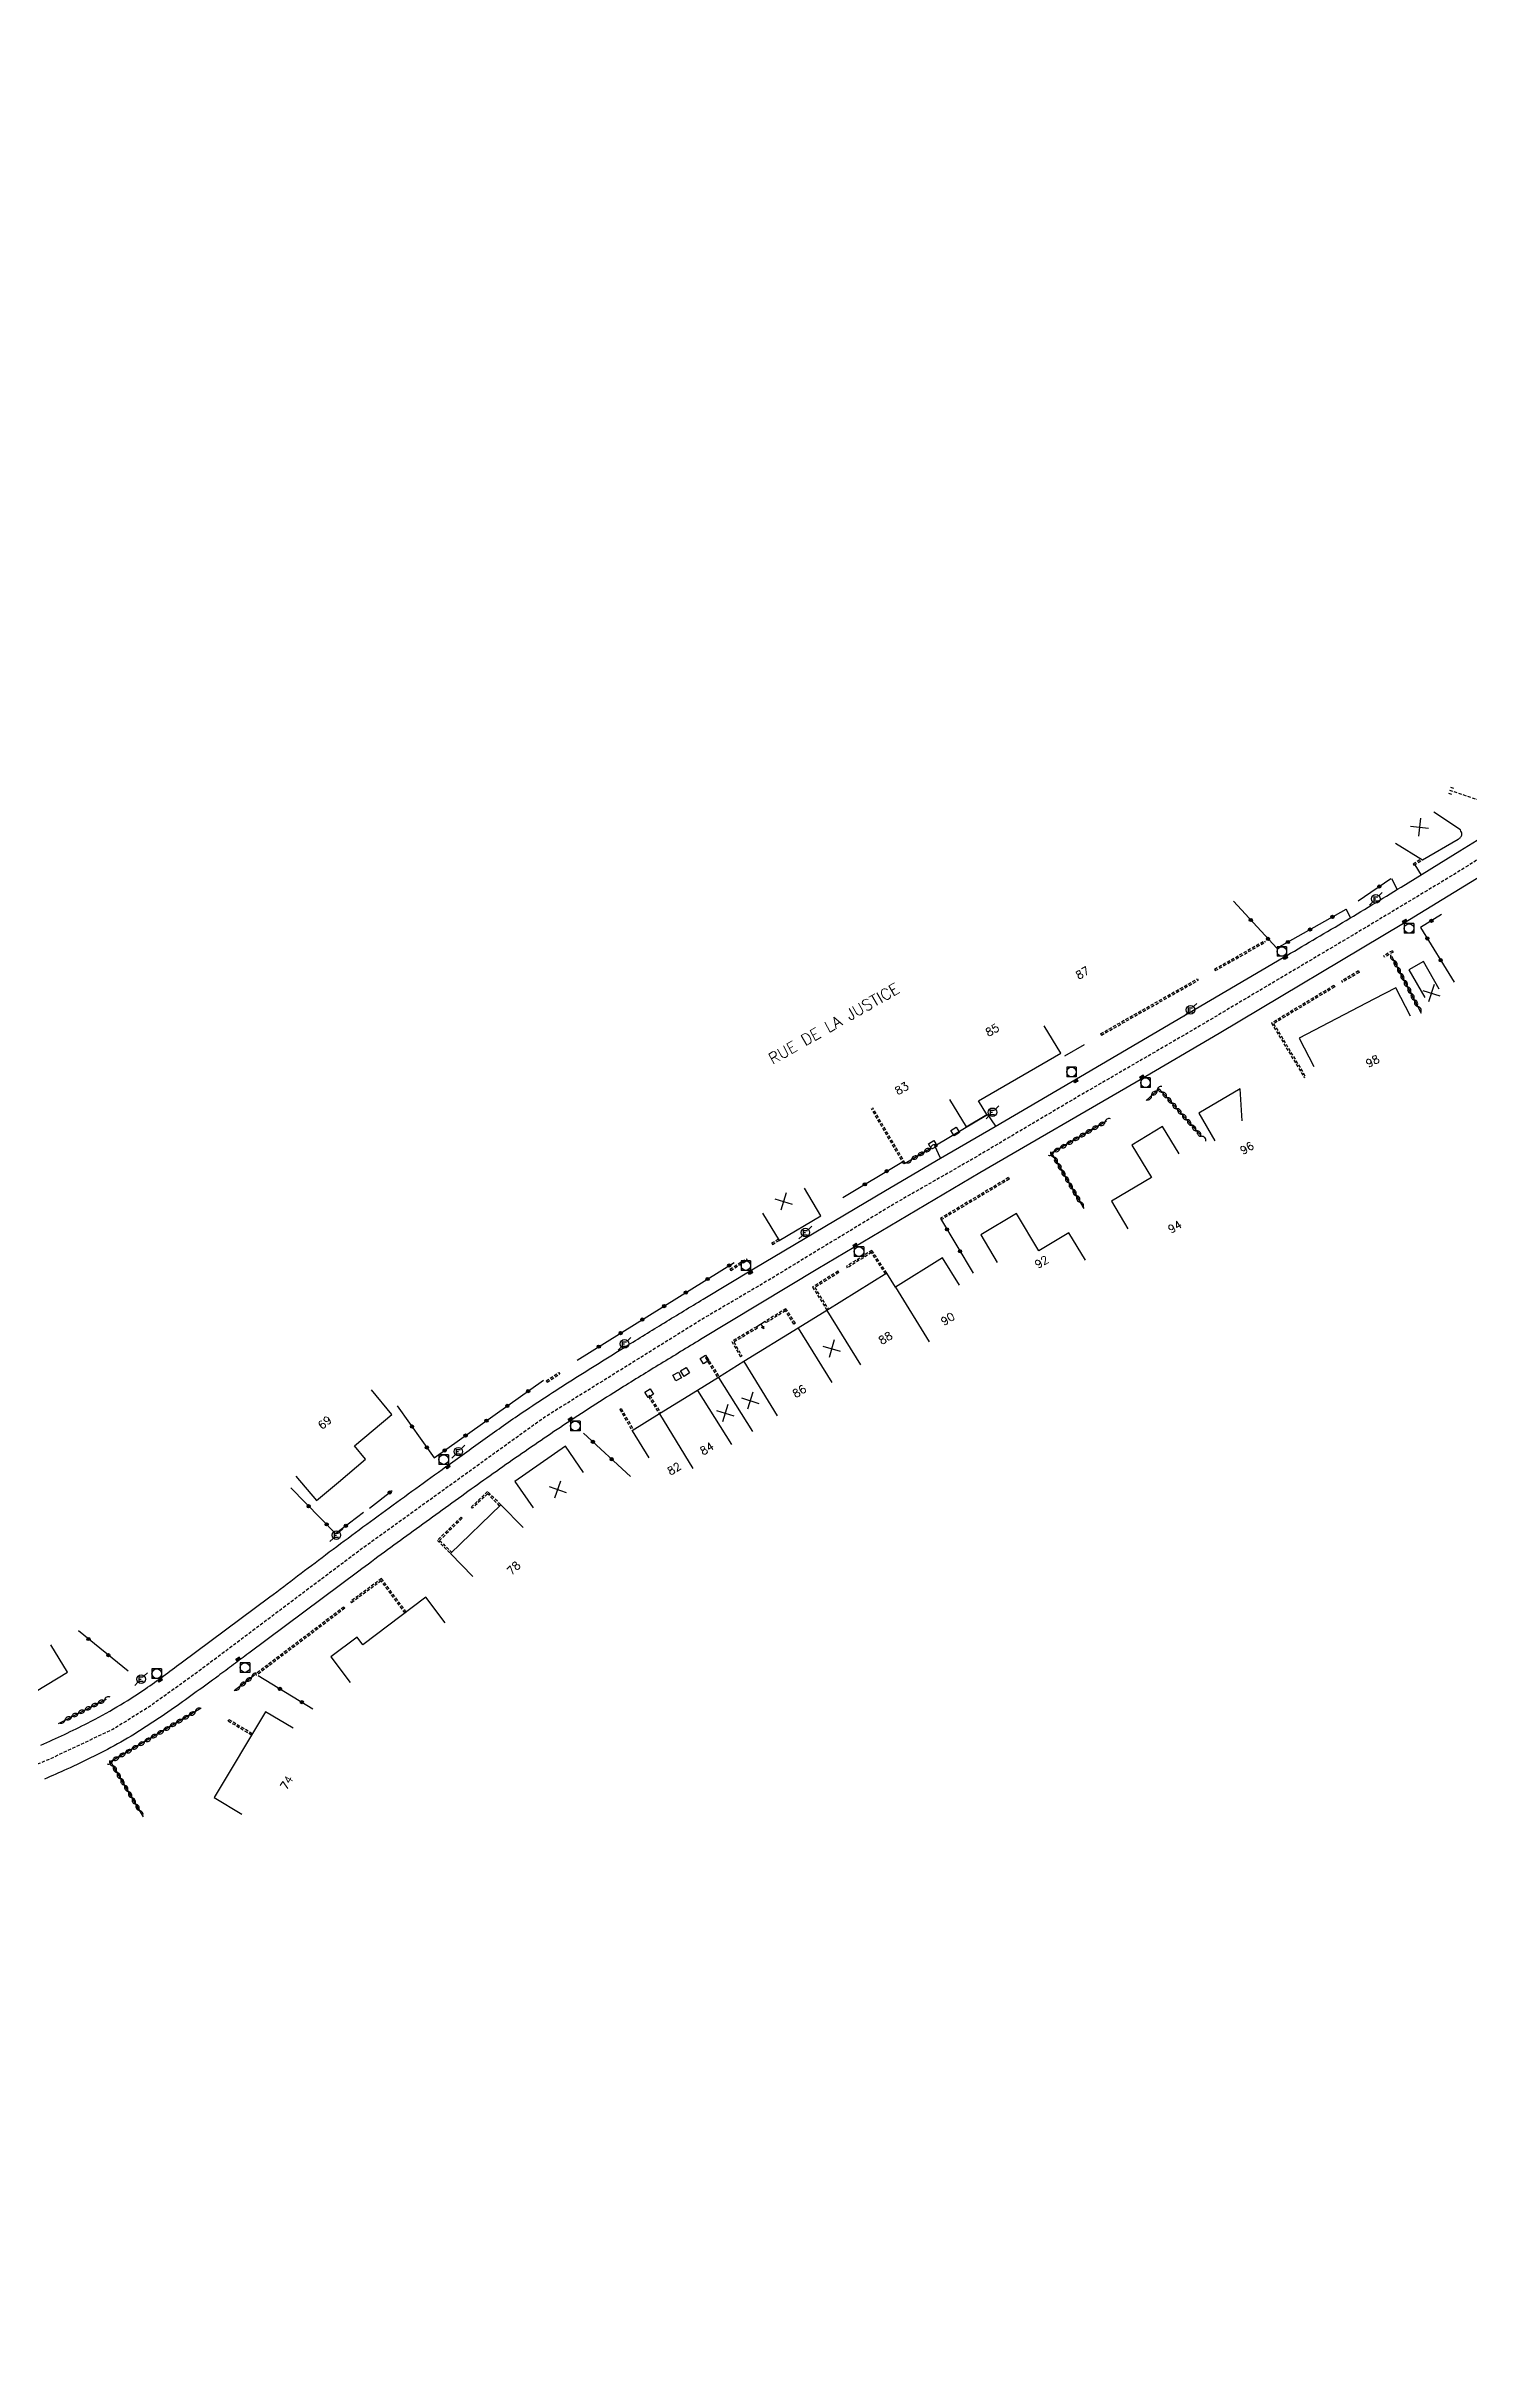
# Model space of a CAD drawing. Header units: millimetres. Extents: x 109000 to 110000, y 146999 to 148000.
# Drawn here: x 109572.7 to 109795.1, y 147582.3 to 147944 of the extents above; entities that cross this region are included whole.
import ezdxf
from ezdxf.enums import TextEntityAlignment as Align

# ---------------------------------------------------------------- set-up
doc = ezdxf.new("R2010")
doc.units = ezdxf.units.MM
doc.linetypes.add('DASHED', pattern=[0.75, 0.5, -0.25])
doc.layers.get('0').update_dxf_attribs({"linetype": 'CONTINUOUS'})
for name, color, linetype in [('W0001', 6, 'DASHED'), ('W0008', 7, 'CONTINUOUS'), ('W0100', 7, 'CONTINUOUS'), ('W0112', 1, 'DASHED'), ('W0220', 5, 'DASHED'), ('W0310', 3, 'CONTINUOUS'), ('W0322', 7, 'CONTINUOUS'), ('W0400', 7, 'CONTINUOUS'), ('W0420', 7, 'CONTINUOUS'), ('W0471', 7, 'CONTINUOUS'), ('W0989', 7, 'CONTINUOUS'), ('W0991', 7, 'CONTINUOUS'), ('W1102', 7, 'CONTINUOUS')]:
    doc.layers.add(name, color=color, linetype=linetype)
doc.styles.get("Standard").update_dxf_attribs({"font": 'romans.shx', "width": 0.85})

# ---------------------------------------------------------------- blocks, each defined once
blk = doc.blocks.new('T471')
for p, q in [((-0.333334, 0.333334), (-0.333334, -0.333334)), ((-0.333334, 0.333334), (0.333334, 0.333334)), ((-0.333334, 0), (0, 0)), ((0.500001, 0.500001), (1.000002, 1.000002)), ((-0.500001, -0.500001), (-1.000002, -1.000002)), ((-0.333334, -0.333334), (0.333334, -0.333334))]:
    blk.add_line(p, q)
blk.add_ellipse((0, 0), major_axis=(0.471405, 0.471405), ratio=1, start_param=5.4977871438, end_param=11.780972451)
blk = doc.blocks.new('T400')
for p, q in [((-0.15, 0.3), (0.15, 0.3)), ((-0.15, -0.25), (-0.15, 0.3)), ((-0.15, 0.15), (0.15, 0.15)), ((-0.15, 0), (0.15, 0)), ((0.15, 0.3), (0.15, -0.25)), ((-0.15, -0.15), (0.15, -0.15)), ((-0.15, -0.25), (-0.15, -0.3)), ((-0.15, -0.3), (0.15, -0.3)), ((0.15, -0.3), (0.15, -0.25))]:
    blk.add_line(p, q)
blk = doc.blocks.new('T420')
for p, q in [((0.75, 0.75), (-0.75, 0.75)), ((-0.75, 0.75), (-0.75, -0.75)), ((0.75, 0.75), (0.75, -0.75)), ((0.75, -0.75), (-0.75, -0.75))]:
    blk.add_line(p, q)
blk.add_ellipse((0, 0), major_axis=(-0.53, 0.53), ratio=1, start_param=3.926991, end_param=10.210176)
blk = doc.blocks.new('t112o')
at = {"color": 0, "linetype": 'Continuous'}
for p, q in [((-0.5, 0.5), (0.5, 0.5)), ((-0.5, -0.5), (-0.5, 0.5)), ((0.5, 0.5), (0.5, -0.5)), ((0.5, -0.5), (-0.5, -0.5))]:
    blk.add_line(p, q, dxfattribs=at)
blk = doc.blocks.new('t322o')
at = {"color": 0, "linetype": 'Continuous'}
for radius in [0.25, 0.15]:
    blk.add_circle((0, 0), radius, dxfattribs=at)
blk = doc.blocks.new('t310o')
at = {"color": 0, "linetype": 'Continuous'}
for centre, start, end in [((-0.5, 0.38), 216.8699, 323.1304), ((0.5, -0.37), 36.8699, 143.1303)]:
    blk.add_arc(centre, 0.625, start, end, dxfattribs=at)
blk = doc.blocks.new('t991o')
at = {"color": 0, "linetype": 'Continuous'}
for p, q in [((-1, 1), (1, -1)), ((-1, -1), (1, 1))]:
    blk.add_line(p, q, dxfattribs=at)

msp = doc.modelspace()

# ---------------------------------------------------------------- linework, layer by layer
at = {"layer": 'W0001', "flags": 128}
msp.add_lwpolyline([(109939.29, 147943.95), (109930.72, 147934.69), (109922.32, 147925.4), (109913.15, 147915.7), (109902.15, 147904.43), (109895.92, 147898.63), (109877.99, 147882.17), (109864.36, 147869.77), (109846.23, 147853.48), (109840, 147848.08), (109824.44, 147835.25), (109815.01, 147828.58), (109793.08, 147814.75), (109779.11, 147806.35), (109751.85, 147790.19), (109734.19, 147779.96), (109717.39, 147770.03), (109705.33, 147763.13), (109685.5, 147751.1), (109675.19, 147745.04), (109650.68, 147729.8), (109621.88, 147709.08), (109596.12, 147689.75), (109588.79, 147684.51), (109583.12, 147680.98), (109573.33, 147676.38), (109552.66, 147667.85), (109512.47, 147651.42), (109486.14, 147638.32), (109456.52, 147622.66), (109441.72, 147615), (109421.29, 147604.53), (109399.68, 147592.5), (109379.04, 147582.34), (109379.04, 147582.34), (109379.04, 147582.34)], dxfattribs=at)
at = {"layer": 'W0008'}
for p, q in [((109786.65, 147816.06), (109787.61, 147814.47)), ((109783.88, 147812.24), (109783.04, 147813.86)), ((109776.6, 147807.83), (109775.91, 147809.14)), ((109731.94, 147786.22), (109735.01, 147787.98))]:
    msp.add_line(p, q, dxfattribs=at)
at = {"layer": 'W0008', "flags": 128}
for points in [[(109571.86, 147678.52, 0.0036), (109575.53, 147680.2, 0.0086), (109579.16, 147681.97, 0.0151), (109583.76, 147684.5, 0.0167), (109588.19, 147687.31, 0.0082), (109591, 147689.31, 0.0015), (109593.77, 147691.37), (109607.63, 147701.67, 0.0023), (109612, 147704.96, -0.0009), (109616.37, 147708.26, -0.0038), (109625.74, 147715.19, -0.001), (109635.19, 147722.03, -0.0016), (109640.95, 147726.17, -0.0053), (109646.75, 147730.23, -0.0077), (109654.96, 147735.61, -0.0037), (109663.28, 147740.81, -0.0013), (109669.33, 147744.52, -0.0014), (109675.4, 147748.2), (109683.28, 147752.94), (109703.92, 147765.16), (109712.48, 147770.23), (109721.06, 147775.2), (109734.36, 147782.97), (109766.07, 147801.58, 0.0014), (109775.32, 147807.03, 0.004), (109784.52, 147812.59), (109793.7, 147818.24), (109809.92, 147828.26)], [(109804.88, 147819.11), (109784.85, 147806.87), (109756.04, 147789.69), (109743.08, 147782.11), (109718.65, 147767.92), (109693.34, 147752.95), (109674.99, 147741.88, 0.001), (109668.76, 147738.11, 0.003), (109662.56, 147734.29, 0.0032), (109658.05, 147731.43, 0.0036), (109653.58, 147728.51, 0.0057), (109645.56, 147723.04, 0.0031), (109637.64, 147717.43, 0.0021), (109629.57, 147711.6, 0.0026), (109621.56, 147705.7), (109604.36, 147692.89, 0.000039), (109601.97, 147691.1, -0.0009), (109599.56, 147689.31, -0.0027), (109596.16, 147686.83, -0.0041), (109592.73, 147684.38, -0.0086), (109588.6, 147681.59, -0.0145), (109584.34, 147678.99, -0.0138), (109580.17, 147676.78, -0.0085), (109575.9, 147674.75, -0.0051), (109572.45, 147673.22, -0.0058)]]:
    msp.add_lwpolyline(points, format="xyb", dxfattribs=at)
msp.add_lwpolyline([(109712.48, 147770.23), (109711.59, 147772.15), (109719.83, 147777.07), (109721.07, 147775.21), (109721.07, 147775.21)], dxfattribs=at)
at = {"layer": 'W0100'}
for p, q in [((109685.07, 147744.7), (109683.76, 147743.9)), ((109684.42, 147744.3), (109684.88, 147743.58)), ((109684.88, 147743.58), (109684.51, 147743.75)), ((109684.88, 147743.58), (109684.9, 147743.99))]:
    msp.add_line(p, q, dxfattribs=at)
at = {"layer": 'W0100', "flags": 128}
msp.add_lwpolyline([(109783.6, 147819.45), (109787.86, 147816.83), (109793.41, 147820.07, 0.086), (109793.79, 147820.4, 0.1472), (109793.99, 147820.83, 0.1146), (109793.93, 147821.17, 0.0315), (109793.77, 147821.52), (109789.61, 147824.29), (109789.61, 147824.29)], format="xyb", dxfattribs=at)
for points in [[(109790.46, 147796.64), (109787.98, 147800.98), (109785.71, 147799.68), (109788.19, 147795.34), (109788.19, 147795.34)], [(109785.98, 147792.43), (109783.67, 147796.87), (109780.21, 147795.06), (109768.56, 147788.99), (109770.87, 147784.55), (109770.87, 147784.55)], [(109713.92, 147779.4), (109716.49, 147775.11), (109719.72, 147777.04), (109718.44, 147779.19), (109731.29, 147786.64), (109728.72, 147790.93), (109728.72, 147790.93)], [(109759.63, 147776.05), (109759.34, 147781.04), (109752.86, 147777.25), (109755.39, 147772.94), (109755.39, 147772.94)], [(109749.81, 147770.92), (109747.21, 147775.19), (109742.41, 147772.26), (109745.46, 147767.22), (109739.23, 147763.5), (109741.79, 147759.21), (109741.79, 147759.21)], [(109684.69, 147761.64), (109687.25, 147757.35), (109693.76, 147761.22), (109691.21, 147765.52), (109691.21, 147765.52)], [(109735.14, 147754.3), (109732.57, 147758.59), (109727.85, 147755.75), (109724.37, 147761.57), (109718.78, 147758.24), (109721.34, 147753.94), (109721.34, 147753.94)], [(109715.46, 147750.39), (109712.83, 147754.64), (109705.45, 147750.06), (109704.11, 147752.27), (109694.71, 147746.45), (109690.24, 147743.66), (109681.75, 147738.48), (109677.77, 147735.98), (109674.53, 147733.94), (109668.57, 147730.29), (109664.28, 147727.64), (109666.9, 147723.39), (109666.9, 147723.39)], [(109611.72, 147720.55), (109614.95, 147716.73), (109618.38, 147719.62), (109622.63, 147723.2), (109620.89, 147725.27), (109626.74, 147730.2), (109623.52, 147734.02), (109623.52, 147734.02)], [(109656.71, 147721.12), (109653.85, 147725.22), (109645.96, 147719.71), (109648.83, 147715.61), (109648.83, 147715.61)], [(109647.24, 147712.51), (109643.75, 147716.09), (109635.92, 147708.45), (109639.41, 147704.87), (109639.41, 147704.87)], [(109635.05, 147697.65), (109632.06, 147701.65), (109622.21, 147694.18), (109621.31, 147695.38), (109617.2, 147692.32), (109620.2, 147688.31), (109620.2, 147688.31)], [(109561.57, 147687.03), (109564.18, 147682.76), (109569.39, 147685.93), (109576, 147689.91), (109573.43, 147694.2), (109573.43, 147694.2)], [(109611.29, 147681.18), (109607, 147683.74), (109598.97, 147670.32), (109603.26, 147667.75), (109603.26, 147667.75)]]:
    msp.add_lwpolyline(points, dxfattribs=at)
at = {"layer": 'W0112'}
for p, q in [((109786.37, 147816.24), (109787.61, 147816.98)), ((109786.37, 147816.24), (109786.5, 147816.03)), ((109786.5, 147816.03), (109787.86, 147816.83)), ((109755.33, 147799.75), (109763.12, 147804.19)), ((109755.45, 147799.53), (109763.25, 147803.97)), ((109763.12, 147804.19), (109763.25, 147803.97)), ((109783.13, 147802.65), (109781.78, 147801.84)), ((109781.91, 147801.63), (109781.78, 147801.84)), ((109783.26, 147802.44), (109781.91, 147801.63)), ((109783.13, 147802.65), (109783.26, 147802.44)), ((109737.52, 147789.67), (109752.66, 147798.26)), ((109737.65, 147789.45), (109752.78, 147798.04)), ((109752.66, 147798.26), (109752.78, 147798.04)), ((109755.33, 147799.75), (109755.45, 147799.53)), ((109777.83, 147799.48), (109775.2, 147797.94)), ((109775.2, 147797.94), (109775.33, 147797.72)), ((109777.96, 147799.26), (109775.33, 147797.72)), ((109777.83, 147799.48), (109777.96, 147799.26)), ((109773.99, 147797.2), (109764.23, 147791.33)), ((109774.12, 147796.99), (109764.57, 147791.25)), ((109773.99, 147797.2), (109774.12, 147796.99)), ((109764.23, 147791.33), (109769.39, 147782.76)), ((109764.57, 147791.25), (109769.6, 147782.89)), ((109737.52, 147789.67), (109737.65, 147789.45)), ((109706.76, 147769.32), (109701.7, 147777.94)), ((109706.97, 147769.45), (109701.91, 147778.07)), ((109706.97, 147769.45), (109706.76, 147769.32)), ((109723.12, 147767.19), (109712.48, 147760.82)), ((109723.25, 147766.97), (109712.6, 147760.61)), ((109723.12, 147767.19), (109723.25, 147766.97)), ((109712.48, 147760.82), (109712.6, 147760.61)), ((109686.11, 147756.98), (109687.12, 147757.56)), ((109686.11, 147756.98), (109686.23, 147756.76)), ((109686.23, 147756.76), (109687.25, 147757.35)), ((109701.77, 147755.83), (109697.78, 147753.31)), ((109701.7, 147755.48), (109697.92, 147753.1)), ((109703.9, 147752.14), (109701.7, 147755.48)), ((109704.11, 147752.27), (109701.77, 147755.83)), ((109679.58, 147752.9), (109682.16, 147754.52)), ((109679.58, 147752.9), (109679.72, 147752.69)), ((109679.72, 147752.69), (109682.29, 147754.31)), ((109682.16, 147754.52), (109682.29, 147754.31)), ((109696.48, 147752.57), (109692.5, 147750.1)), ((109696.61, 147752.36), (109692.84, 147750.02)), ((109696.61, 147752.36), (109696.48, 147752.57)), ((109697.78, 147753.31), (109697.92, 147753.1)), ((109692.5, 147750.1), (109694.74, 147746.47)), ((109692.84, 147750.02), (109694.96, 147746.6)), ((109683.76, 147743.9), (109679.85, 147741.58)), ((109683.89, 147743.69), (109683.76, 147743.9)), ((109688.33, 147746.7), (109685.07, 147744.7)), ((109685.2, 147744.49), (109685.07, 147744.7)), ((109688.25, 147746.36), (109685.2, 147744.49)), ((109689.59, 147744.3), (109688.25, 147746.36)), ((109689.8, 147744.44), (109688.33, 147746.7)), ((109689.8, 147744.44), (109689.59, 147744.3)), ((109679.85, 147741.58), (109681.24, 147739.2)), ((109683.89, 147743.69), (109680.2, 147741.49)), ((109680.2, 147741.49), (109681.45, 147739.33)), ((109650.85, 147735.42), (109652.83, 147736.74)), ((109650.99, 147735.21), (109652.97, 147736.53)), ((109652.83, 147736.74), (109652.97, 147736.53)), ((109675.74, 147739.03), (109675.95, 147739.16)), ((109675.74, 147739.03), (109677.69, 147735.93)), ((109675.95, 147739.16), (109677.9, 147736.06)), ((109681.45, 147739.33), (109681.24, 147739.2)), ((109650.85, 147735.42), (109650.99, 147735.21)), ((109667.05, 147733.15), (109666.83, 147733.02)), ((109666.83, 147733.02), (109668.53, 147730.27)), ((109667.05, 147733.15), (109668.74, 147730.4)), ((109662.37, 147730.98), (109662.59, 147731.1)), ((109662.37, 147730.98), (109664.28, 147727.64)), ((109662.59, 147731.1), (109664.49, 147727.78)), ((109641.69, 147718.13), (109639.18, 147715.75)), ((109639.35, 147715.57), (109639.18, 147715.75)), ((109641.69, 147717.79), (109639.35, 147715.57)), ((109643.75, 147716.09), (109641.69, 147718.13)), ((109643.57, 147715.92), (109641.69, 147717.79)), ((109637.55, 147714.14), (109633.84, 147710.51)), ((109637.72, 147713.96), (109634.2, 147710.51)), ((109637.55, 147714.14), (109637.72, 147713.96)), ((109633.84, 147710.51), (109635.92, 147708.45)), ((109634.2, 147710.51), (109636.1, 147708.62)), ((109625.11, 147704.54), (109620.27, 147700.97)), ((109625.06, 147704.19), (109620.42, 147700.77)), ((109628.78, 147699.17), (109625.06, 147704.19)), ((109628.98, 147699.32), (109625.11, 147704.54)), ((109620.27, 147700.97), (109620.42, 147700.77)), ((109619.22, 147700.1), (109605.42, 147689.63)), ((109619.37, 147699.9), (109605.57, 147689.43)), ((109619.22, 147700.1), (109619.37, 147699.9)), ((109605.57, 147689.43), (109605.42, 147689.63)), ((109601.14, 147682.31), (109601.26, 147682.53)), ((109601.14, 147682.31), (109604.83, 147680.11)), ((109601.26, 147682.53), (109604.96, 147680.32))]:
    msp.add_line(p, q, dxfattribs=at)
at = {"layer": 'W0220'}
for p, q in [((109791.88, 147827.27), (109792.35, 147827.11)), ((109792.04, 147827.75), (109796.78, 147826.14)), ((109792.2, 147828.22), (109792.68, 147828.06))]:
    msp.add_line(p, q, dxfattribs=at)
at = {"layer": 'W0310'}
for p, q in [((109783.01, 147801.77), (109787.63, 147792.9)), ((109706.97, 147769.45), (109711.04, 147771.83)), ((109605.33, 147689.52), (109602.07, 147687.02)), ((109574.6, 147681.92), (109582.1, 147685.71))]:
    msp.add_line(p, q, dxfattribs=at)
at = {"layer": 'W0310', "flags": 128}
for points in [[(109753.33, 147773.61), (109746.68, 147781.08), (109744.63, 147779.25), (109744.63, 147779.25)], [(109738.44, 147776.01), (109729.86, 147771.02), (109734.89, 147762.38), (109734.89, 147762.38)], [(109596.91, 147684.29), (109582.76, 147675.91), (109587.86, 147667.3), (109587.86, 147667.3)]]:
    msp.add_lwpolyline(points, dxfattribs=at)
at = {"layer": 'W0322'}
for p, q in [((109777.79, 147810.43), (109782.9, 147813.92)), ((109697.22, 147764.09), (109706.71, 147769.77)), ((109712.48, 147760.82), (109717.61, 147752.24)), ((109655.7, 147738.67), (109680.24, 147753.94)), ((109664.03, 147720.48), (109656.68, 147727.26)), ((109623.22, 147715.55), (109626.8, 147718.3)), ((109585.52, 147690.06), (109577.76, 147696.36)), ((109605.82, 147689.39), (109614.36, 147684.19))]:
    msp.add_line(p, q, dxfattribs=at)
at = {"layer": 'W0322', "flags": 128}
for points in [[(109758.28, 147810.38), (109765.05, 147803.02), (109775.91, 147809.14), (109775.91, 147809.14)], [(109790.81, 147808.28), (109787.54, 147806.26), (109792.79, 147797.75), (109792.79, 147797.75)], [(109627.56, 147731.56), (109633.36, 147723.41), (109650.44, 147735.55), (109650.44, 147735.55)], [(109610.91, 147718.7), (109617.94, 147711.59), (109622.3, 147714.93), (109622.3, 147714.93)]]:
    msp.add_lwpolyline(points, dxfattribs=at)
at = {"layer": 'W1102'}
for p, q in [((109705.45, 147750.06), (109710.73, 147741.56)), ((109694.71, 147746.45), (109699.98, 147737.95)), ((109690.24, 147743.66), (109695.52, 147735.17)), ((109681.75, 147738.48), (109686.97, 147729.95)), ((109674.53, 147733.94), (109679.84, 147725.47)), ((109677.77, 147735.98), (109683.09, 147727.51)), ((109668.57, 147730.29), (109673.79, 147721.76))]:
    msp.add_line(p, q, dxfattribs=at)

# ---------------------------------------------------------------- block references
at = {"layer": 'W0112'}
for p, rotation in [((109711.28, 147772.31), 30.25741049475227), ((109714.78, 147774.41), 211.7127915233472), ((109671.33, 147736.13), 297.4717934615957), ((109672.56, 147736.83), 212.0274521200876), ((109675.59, 147738.77), 211.6042390674326), ((109666.95, 147733.52), 30.63583488821245)]:
    msp.add_blockref('t112o', p, dxfattribs=dict(at, rotation=rotation))
at = {"layer": 'W0310'}
for p, rotation in [((109783.36, 147801.1), 297.5464729519195), ((109783.89, 147800.07), 297.5464729519195), ((109784.43, 147799.05), 297.5464729519195), ((109784.96, 147798.02), 297.5464729519195), ((109785.49, 147797), 297.5464729519195), ((109786.03, 147795.98), 297.5464729519195), ((109786.56, 147794.95), 297.5464729519195), ((109787.1, 147793.93), 297.5464729519195), ((109745.49, 147780.02), 221.6487284111176), ((109746.35, 147780.78), 221.6487284111176), ((109747.16, 147780.55), 131.6475758304025), ((109747.92, 147779.69), 131.6475758304025), ((109738.19, 147775.87), 210.1905705170976), ((109748.69, 147778.83), 131.6475758304025), ((109749.46, 147777.96), 131.6475758304025), ((109750.23, 147777.1), 131.6475758304025), ((109750.99, 147776.24), 131.6475758304025), ((109751.76, 147775.37), 131.6475758304025), ((109732.2, 147772.38), 210.1905705170976), ((109733.2, 147772.96), 210.1905705170976), ((109734.2, 147773.55), 210.1905705170976), ((109735.2, 147774.13), 210.1905705170976), ((109736.19, 147774.71), 210.1905705170976), ((109737.19, 147775.29), 210.1905705170976), ((109752.53, 147774.51), 131.6475758304025), ((109753.3, 147773.65), 131.6475758304025), ((109707.97, 147770.03), 30.41778129365822), ((109708.97, 147770.61), 30.41778129365822), ((109709.96, 147771.2), 30.41778129365822), ((109710.96, 147771.78), 30.41778129365822), ((109730.2, 147771.22), 210.1905705170976), ((109730.25, 147770.37), 300.1906144854222), ((109730.83, 147769.37), 300.1906144854222), ((109731.2, 147771.8), 210.1905705170976), ((109731.41, 147768.37), 300.1906144854222), ((109731.99, 147767.37), 300.1906144854222), ((109732.57, 147766.37), 300.1906144854222), ((109733.15, 147765.38), 300.1906144854222), ((109733.73, 147764.38), 300.1906144854222), ((109734.31, 147763.38), 300.1906144854222), ((109604.81, 147689.13), 217.5247925969659), ((109581.82, 147685.57), 26.80564739349413), ((109602.98, 147687.72), 217.5247925969659), ((109603.9, 147688.42), 217.5247925969659), ((109575.63, 147682.44), 26.80564739349413), ((109576.67, 147682.96), 26.80564739349413), ((109577.7, 147683.48), 26.80564739349413), ((109578.73, 147684), 26.80564739349413), ((109579.76, 147684.53), 26.80564739349413), ((109580.79, 147685.05), 26.80564739349413), ((109593.03, 147682), 210.6500352597141), ((109594.03, 147682.58), 210.6500352597141), ((109595.02, 147683.17), 210.6500352597141), ((109596.01, 147683.76), 210.6500352597141), ((109587.07, 147678.46), 210.6500352597141), ((109588.07, 147679.05), 210.6500352597141), ((109589.06, 147679.64), 210.6500352597141), ((109590.05, 147680.23), 210.6500352597141), ((109591.05, 147680.82), 210.6500352597141), ((109592.04, 147681.41), 210.6500352597141), ((109583.1, 147676.11), 210.6500352597141), ((109583.14, 147675.25), 300.650302840183), ((109583.73, 147674.26), 300.650302840183), ((109584.09, 147676.7), 210.6500352597141), ((109585.08, 147677.28), 210.6500352597141), ((109586.08, 147677.87), 210.6500352597141), ((109584.32, 147673.26), 300.650302840183), ((109584.91, 147672.27), 300.650302840183), ((109585.5, 147671.28), 300.650302840183), ((109586.09, 147670.28), 300.650302840183), ((109586.68, 147669.29), 300.650302840183), ((109587.27, 147668.3), 300.650302840183)]:
    msp.add_blockref('t310o', p, dxfattribs=dict(at, rotation=rotation))
at = {"layer": 'W0322'}
for p, rotation in [((109781.09, 147812.68), 34.27738792866801), ((109760.99, 147807.44), 312.5813687678636), ((109770.27, 147805.96), 29.40199146347249), ((109773.76, 147807.93), 29.40199146347249), ((109789.24, 147807.31), 211.641459518189), ((109763.69, 147804.49), 312.5813687678636), ((109766.79, 147804), 29.40199146347249), ((109788.59, 147804.56), 301.6417721406204), ((109790.69, 147801.16), 301.6417721406204), ((109700.65, 147766.14), 30.89832356172613), ((109704.08, 147768.2), 30.89832356172613), ((109713.5, 147759.11), 300.8830841844848), ((109715.55, 147755.67), 300.8830841844848), ((109676.07, 147751.35), 31.88326042012222), ((109679.47, 147753.46), 31.88326042012222), ((109669.28, 147747.12), 31.88326042012222), ((109672.68, 147749.23), 31.88326042012222), ((109665.88, 147745.01), 31.88326042012222), ((109659.09, 147740.78), 31.88326042012222), ((109662.49, 147742.9), 31.88326042012222), ((109648.03, 147733.84), 35.41674333523464), ((109641.51, 147729.21), 35.41674333523464), ((109644.77, 147731.52), 35.41674333523464), ((109629.88, 147728.3), 305.4167232342872), ((109638.25, 147726.89), 35.41674333523464), ((109658.15, 147725.91), 137.2957593664084), ((109632.2, 147725.04), 305.4167232342872), ((109634.99, 147724.57), 35.41674333523464), ((109661.09, 147723.19), 137.2957593664084), ((109613.72, 147715.85), 314.6852023227084), ((109626.39, 147717.99), 37.60710483915276), ((109616.53, 147713.01), 314.6852023227084), ((109619.53, 147712.8), 37.49072544816149), ((109579.31, 147695.1), 140.918731173767), ((109582.41, 147692.58), 140.918731173767), ((109609.23, 147687.31), 328.6645191176556), ((109612.65, 147685.23), 328.6645191176556)]:
    msp.add_blockref('t322o', p, dxfattribs=dict(at, rotation=rotation))
at = {"layer": 'W0400'}
for p, rotation in [((109785.04, 147807.27), 120.6515), ((109766.47, 147801.54), 120.6515), ((109733.69, 147782.26), 120.5996), ((109743.98, 147782.94), 120.5996), ((109699.15, 147756.67), 120.5996), ((109682.81, 147752.34), 120.5996), ((109654.62, 147729.52), 124.331928792503), ((109635.54, 147722.01), 128.5707908645942), ((109602.68, 147692.01), 128.6357695567386), ((109590.52, 147688.65), 128.2302516385267)]:
    msp.add_blockref('T400', p, dxfattribs=dict(at, rotation=rotation))
at = {"layer": 'W0420'}
for p in [(109785.74, 147806.12), (109765.85, 147802.52), (109732.97, 147783.7), (109744.54, 147782.02), (109699.74, 147755.63), (109682.06, 147753.45), (109655.41, 147728.39), (109634.83, 147723.14), (109589.98, 147689.68), (109603.76, 147690.64)]:
    msp.add_blockref('T420', p, dxfattribs=at)
at = {"layer": 'W0471'}
for p in [(109780.55, 147810.75), (109751.56, 147793.41), (109720.61, 147777.4), (109691.37, 147758.61), (109663.08, 147741.21), (109637.12, 147724.38), (109618.05, 147711.33), (109587.53, 147688.84)]:
    msp.add_blockref('T471', p, dxfattribs=at)
at = {"layer": 'W0991'}
for p, rotation in [((109787.37, 147821.96), 308.4162333697164), ((109789.23, 147796.01), 296.8580051360401), ((109687.97, 147763.48), 298.0030929477518), ((109695.47, 147740.47), 299.1999769981608), ((109682.74, 147732.34), 297.1837625459487), ((109678.85, 147730.37), 297.8350874913814), ((109652.63, 147718.45), 295.8548377968286)]:
    msp.add_blockref('t991o', p, dxfattribs=dict(at, rotation=rotation))

# ---------------------------------------------------------------- texts
at = {"layer": 'W0989'}
msp.add_text('RUE DE LA JUSTICE', height=1.75, rotation=29.552, dxfattribs=at).set_placement((109695.83, 147791.27), align=Align.MIDDLE)
at = {"layer": 'W0991'}
for s, rotation, p in [('87', 29.932, (109734.7, 147799.18)), ('85', 30.107, (109720.6, 147790.26)), ('98', 27.547, (109780.04, 147785.39)), ('83', 30.2448, (109706.44, 147781.13)), ('96', 30.3175, (109760.39, 147771.81)), ('94', 30.8846, (109749.13, 147759.51)), ('92', 30.8109, (109728.3, 147754.02)), ('90', 31.8112, (109713.62, 147745.12)), ('88', 31.785, (109703.89, 147742.14)), ('86', 31.4161, (109690.43, 147733.82)), ('69', 40.1123, (109616.24, 147728.93)), ('84', 31.4962, (109675.97, 147724.86)), ('82', 31.6544, (109670.86, 147721.72)), ('78', 44.2885, (109645.77, 147706.18)), ('74', 59.1202, (109610.28, 147672.67))]:
    msp.add_text(s, height=1.25, rotation=rotation, dxfattribs=at).set_placement(p, align=Align.MIDDLE)

doc.saveas('drawing.dxf')
